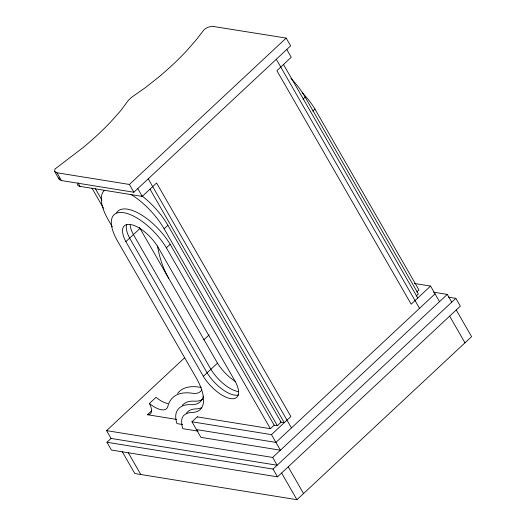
<?xml version="1.0" encoding="UTF-8"?>
<svg xmlns="http://www.w3.org/2000/svg" width="526" height="526" viewBox="0 0 526 526"><rect width="100%" height="100%" fill="white"/><g stroke="black" fill="none" stroke-linecap="round" stroke-linejoin="round"><path stroke-width="0.79" d="M58.965 177.847L59.359 179.596L61.443 180.549L133.874 192.24L290.654 45.861L286.177 38.076L212.228 26.3L207.901 27.247L204.246 29.463L195.896 40.259L186.447 51.009A178.952 77.887 -29.9 0 1 158.352 77.375L145.465 87.586L132.611 96.567A19.258 8.383 -29.9 0 0 127.917 100.946L120.585 110.815L111.025 121.565A178.952 77.887 -29.9 0 1 82.687 147.891L54.974 169.03L54.619 171.437L59.09 179.221M186.355 413.587L186.954 412.529A55.197 23.479 47 0 1 196.402 408.886A50.601 21.527 47 0 0 201.333 407.808M54.619 171.437L56.966 172.771L129.403 184.455L286.177 38.076M77.315 184.172A11.736 5.109 -29.9 0 0 80.005 186.362L142.23 196.402L156.59 182.995L290.871 416.513L271.469 434.627L191.964 421.799L197.368 416.756M125.878 241.631A26.589 11.309 47 0 1 130.514 224.517A26.589 11.309 47 0 1 157.793 246.779L235.247 381.482A26.589 11.309 47 0 1 230.612 398.596A26.589 11.309 47 0 1 203.338 376.327L125.878 241.631L140.015 228.429M167.886 225.273L281.101 422.161L277.334 425.679L164.112 228.79L167.886 225.273A46.498 19.784 47 0 0 141.915 195.863M302.996 99.125L305.146 97.113A46.498 19.784 47 0 0 290.97 78.361M170.154 244.307L274.158 425.166L270.39 428.69L166.387 247.825L170.154 244.307A41.238 17.542 47 0 0 140.455 214.319A41.238 17.542 47 0 0 116.581 212.767M312.806 111.117L314.962 109.106A41.238 17.542 47 0 0 302.384 92.885M106.581 430.643L272.659 457.442L277.136 465.227L111.058 438.428L106.581 430.643L184.593 357.805M203.792 339.875L209.197 334.832M448.573 297.17L455.864 298.347L460.342 306.132L277.504 476.845L111.427 450.046L106.956 442.261L111.15 438.342M176.532 419.413L147.431 414.718A17.424 7.417 47 0 0 149.41 403.488L156.005 397.327A22.335 9.501 47 0 0 167.965 403.58M147.431 414.718L151.626 410.793M203.338 376.327L217.475 363.131L139.351 227.265M416.809 291.983L418.959 289.971L314.962 109.106M416.211 296.013L418.361 294.001L305.146 97.113M439.526 301.641L430.57 286.072L411.168 304.192L276.893 70.675L291.246 57.268L286.775 49.483M435.048 293.856L275.94 442.412L196.441 429.584M272.659 457.442L447.284 294.396L451.762 302.18M106.956 442.261L273.033 469.06L455.864 298.347M122.288 451.762L134.807 473.538L296.953 499.7L471.585 336.653L456.239 309.965M201.28 387.3L199.558 387.182A85.745 36.478 47 0 0 177.571 393.494M414.35 283.455L430.57 286.072M433.516 292.173L447.284 294.396M280.213 422.016L284.27 422.674L149.995 189.156M274.118 425.159L277.334 425.679M197.23 416.881L270.39 428.69M182.594 424.515L176.966 423.608A36.366 15.471 47 0 1 176.453 412.239A60.891 25.905 47 0 1 190.524 404.685A52.607 22.381 47 0 0 202.497 398.557A42.553 18.101 47 0 0 203.24 396.229M198.118 431.149L182.792 428.677A37.168 15.813 47 0 1 182.081 418.42L183.18 416.046A55.197 23.479 47 0 1 192.634 412.404A50.601 21.527 47 0 0 196.79 378.851L116.857 239.836A41.238 17.542 47 0 1 123.722 212.695A41.238 17.542 47 0 1 166.387 247.825M112.321 226.87L108.231 219.776A46.498 19.784 47 0 1 104.128 190.596M449.638 316.126L464.984 342.814M283.488 64.514L417.769 298.032M276.295 59.267L419.524 308.354M148.233 178.833L291.463 427.921M137.759 188.617L142.23 196.402M129.403 184.455L133.874 192.24M271.469 434.627L280.417 450.197L200.919 437.369L191.964 421.799M288.209 466.851L303.555 493.539M281.607 473.012L296.953 499.7M273.033 469.06L277.504 476.845M95.41 188.749L101.965 200.15M91.984 188.196L103.458 208.145M77.973 182.824L80.005 186.362M56.966 172.771L61.443 180.549M128.278 452.728L140.797 474.505M168.767 278.425A90.932 72.154 -80.8 0 1 157.563 246.01M238.62 394.894A26.589 11.309 47 0 1 207.106 372.809L129.652 238.107A26.589 11.309 47 0 1 126.759 224.319M235.503 381.541A26.589 11.309 47 0 1 217.475 363.131M201.806 389.588A34.341 14.61 47 0 1 194.686 393.461L192.957 393.343A85.745 36.478 47 0 0 167.847 406.466A22.335 9.501 47 0 1 149.41 403.488M238.153 391.554A26.589 11.309 47 0 1 210.88 369.291L133.42 234.589A26.589 11.309 47 0 1 130.113 225.056M130.862 194.357A46.498 19.784 47 0 1 164.112 228.79M182.351 405.263A60.891 25.905 47 0 1 194.291 401.16A52.607 22.381 47 0 0 202.707 399.267"/></g></svg>
